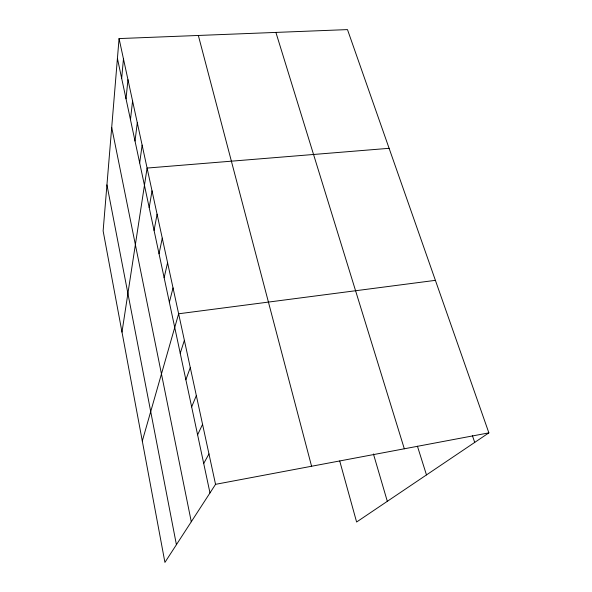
<?xml version="1.0" encoding="UTF-8"?>
<svg xmlns="http://www.w3.org/2000/svg" width="592" height="592" viewBox="0 0 592 592"><rect width="100%" height="100%" fill="white"/><g stroke="black" fill="none" stroke-linecap="round" stroke-linejoin="round"><path stroke-width="0.89" d="M119.066 38.576L103.126 230.924L164.924 562.4L215.547 484.337L119.066 38.576L347.482 29.6L488.874 432.863L356.606 522.018L339.719 460.976M121.671 78.373L123.462 58.882M126.015 98.775L127.961 79.676M130.462 119.651L132.571 100.973M135.013 141.022L137.292 122.788M139.675 162.904L142.132 145.144M121.989 332.09L147.09 168.061L389.099 148.311M149.199 207.6L152.026 190.853M154.061 230.414L157.087 214.215M159.041 253.783L162.267 238.169M164.139 277.729L167.58 262.73M169.371 302.275L173.034 287.927M142.302 441.033L178.636 313.782L435.394 280.349M180.227 353.261L184.378 340.319M185.873 379.738L190.276 367.573M191.66 406.919L196.337 395.574M197.61 434.824L202.568 424.346M203.715 463.477L208.969 453.923M215.547 484.337L488.874 432.863M472.394 435.623L474.717 442.409M417.434 446.213L426.477 474.925M275.902 32.412L404.321 448.788M373.426 453.946L387.316 501.32M198.342 35.461L311.577 466.252M117.423 58.438L209.982 492.921M111.71 127.398L191.283 521.752M106.945 184.882L176.409 544.692"/></g></svg>
